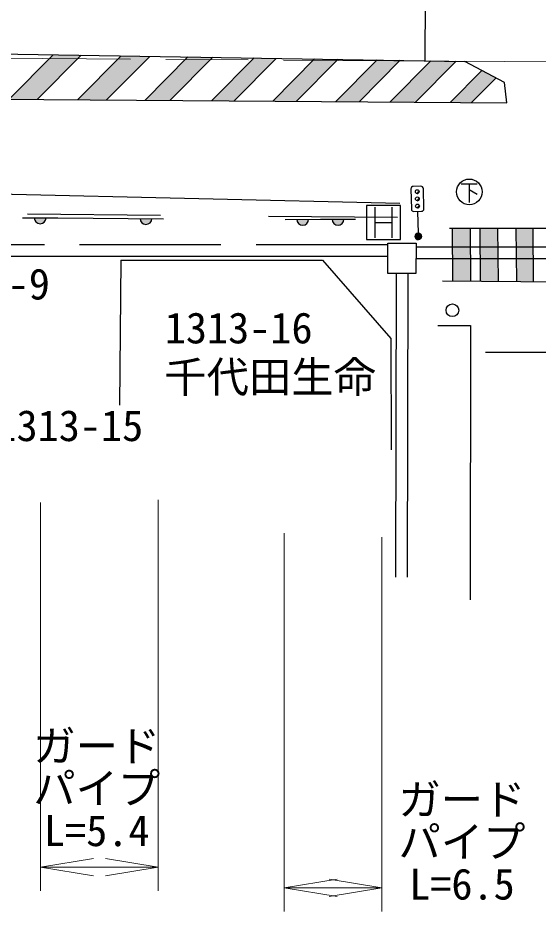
# Model space of a CAD drawing. Units: millimetres, scale not verified. Extents: x -55602354 to 84056675, y -218924267 to 380000.
# Drawn here: x 196084 to 218225, y 238134 to 276770 of the extents above; entities that cross this region are included whole.
import ezdxf
from ezdxf.enums import TextEntityAlignment as Align

# ---------------------------------------------------------------- set-up
doc = ezdxf.new("R2010")
doc.units = ezdxf.units.MM
doc.header["$LTSCALE"] = 1000
doc.linetypes.add('CHAIN', pattern=[18.5, 12, -1.5, 3.5, -1.5])
doc.linetypes.add('DASHED', pattern=[7.5, 6, -1.5])
for name, color, linetype, lineweight in [('M-BGD', 7, 'Continuous', 25), ('M-BGD-EXST', 7, 'Continuous', 25), ('M-BMK', 2, 'CHAIN', 13), ('M-STR-HTXT', 7, 'Continuous', 13), ('M-STR-STRC', 7, 'Continuous', 25)]:
    doc.layers.add(name, color=color, linetype=linetype, lineweight=lineweight)
doc.layers.add('M-BMK-HTXT', color=7, linetype='Continuous')
doc.styles.add('ＭＳ ゴシック', font='')
doc.styles.get('ＭＳ ゴシック').set_extended_font_data('MS Gothic')

# ---------------------------------------------------------------- blocks, each defined once
blk = doc.blocks.new('open_arrow')
at = {"color": 0, "linetype": 'Continuous', "lineweight": -2}
blk.add_lwpolyline([(7.5, 1.25), (0, 0), (7.5, -1.25)], dxfattribs=at)

msp = doc.modelspace()

# ---------------------------------------------------------------- hatches: boundary and pattern name
at = {"layer": 'M-BGD'}
for points in [[(197268, 268269), (196768, 268272), (196768, 268268), (196768, 268263), (196768, 268259), (196769, 268255), (196769, 268250), (196769, 268246), (196770, 268241), (196770, 268237), (196771, 268233), (196772, 268229), (196772, 268224), (196773, 268220), (196774, 268216), (196775, 268211), (196776, 268207), (196777, 268203), (196778, 268199), (196780, 268195), (196781, 268190), (196783, 268186), (196784, 268182), (196786, 268178), (196787, 268174), (196789, 268170), (196791, 268166), (196793, 268162), (196795, 268158), (196797, 268154), (196799, 268151), (196801, 268147), (196803, 268143), (196805, 268139), (196807, 268136), (196810, 268132), (196812, 268128), (196815, 268125), (196817, 268121), (196820, 268118), (196823, 268114), (196825, 268111), (196828, 268108), (196831, 268104), (196834, 268101), (196837, 268098), (196840, 268095), (196843, 268092), (196846, 268089), (196849, 268086), (196853, 268083), (196856, 268080), (196859, 268077), (196863, 268074), (196866, 268072), (196870, 268069), (196873, 268066), (196877, 268064), (196880, 268062), (196884, 268059), (196888, 268057), (196892, 268055), (196895, 268052), (196899, 268050), (196903, 268048), (196907, 268046), (196911, 268044), (196915, 268043), (196919, 268041), (196923, 268039), (196927, 268037), (196931, 268036), (196935, 268034), (196939, 268033), (196943, 268032), (196947, 268030), (196952, 268029), (196956, 268028), (196960, 268027), (196964, 268026), (196969, 268025), (196973, 268024), (196977, 268024), (196982, 268023), (196986, 268022), (196990, 268022), (196995, 268021), (196999, 268021), (197003, 268021), (197008, 268020), (197012, 268020), (197016, 268020), (197021, 268020), (197025, 268020), (197029, 268021), (197034, 268021), (197038, 268021), (197042, 268021), (197047, 268022), (197051, 268022), (197055, 268023), (197060, 268024), (197064, 268025), (197068, 268025), (197073, 268026), (197077, 268027), (197081, 268028), (197085, 268030), (197090, 268031), (197094, 268032), (197098, 268033), (197102, 268035), (197106, 268036), (197110, 268038), (197114, 268039), (197118, 268041), (197122, 268043), (197126, 268045), (197130, 268047), (197134, 268049), (197138, 268051), (197142, 268053), (197145, 268055), (197149, 268057), (197153, 268060), (197156, 268062), (197160, 268065), (197164, 268067), (197167, 268070), (197171, 268072), (197174, 268075), (197177, 268078), (197181, 268080), (197184, 268083), (197187, 268086), (197190, 268089), (197194, 268092), (197197, 268095), (197200, 268099), (197203, 268102), (197206, 268105), (197208, 268108), (197211, 268112), (197214, 268115), (197217, 268118), (197219, 268122), (197222, 268126), (197224, 268129), (197227, 268133), (197229, 268136), (197231, 268140), (197234, 268144), (197236, 268148), (197238, 268151), (197240, 268155), (197242, 268159), (197244, 268163), (197246, 268167), (197247, 268171), (197249, 268175), (197251, 268179), (197252, 268183), (197254, 268187), (197255, 268191), (197257, 268196), (197258, 268200), (197259, 268204), (197260, 268208), (197261, 268212), (197262, 268217), (197263, 268221), (197264, 268225), (197265, 268230), (197265, 268234), (197266, 268238), (197266, 268242), (197267, 268247), (197267, 268251), (197268, 268256), (197268, 268260), (197268, 268264)], [(201768, 268238), (201268, 268242), (201268, 268237), (201268, 268233), (201268, 268229), (201268, 268224), (201269, 268220), (201269, 268215), (201270, 268211), (201270, 268207), (201271, 268202), (201271, 268198), (201272, 268194), (201273, 268190), (201274, 268185), (201275, 268181), (201276, 268177), (201277, 268173), (201278, 268168), (201280, 268164), (201281, 268160), (201282, 268156), (201284, 268152), (201285, 268148), (201287, 268144), (201289, 268140), (201291, 268136), (201292, 268132), (201294, 268128), (201296, 268124), (201298, 268120), (201301, 268116), (201303, 268113), (201305, 268109), (201307, 268105), (201310, 268102), (201312, 268098), (201315, 268094), (201317, 268091), (201320, 268087), (201323, 268084), (201325, 268081), (201328, 268077), (201331, 268074), (201334, 268071), (201337, 268067), (201340, 268064), (201343, 268061), (201346, 268058), (201349, 268055), (201353, 268052), (201356, 268050), (201359, 268047), (201363, 268044), (201366, 268041), (201370, 268039), (201373, 268036), (201377, 268034), (201380, 268031), (201384, 268029), (201388, 268027), (201391, 268024), (201395, 268022), (201399, 268020), (201403, 268018), (201407, 268016), (201411, 268014), (201415, 268012), (201419, 268010), (201423, 268009), (201427, 268007), (201431, 268006), (201435, 268004), (201439, 268003), (201443, 268001), (201447, 268000), (201452, 267999), (201456, 267998), (201460, 267997), (201464, 267996), (201469, 267995), (201473, 267994), (201477, 267993), (201481, 267993), (201486, 267992), (201490, 267991), (201494, 267991), (201499, 267991), (201503, 267990), (201508, 267990), (201512, 267990), (201516, 267990), (201521, 267990), (201525, 267990), (201529, 267990), (201534, 267990), (201538, 267991), (201542, 267991), (201547, 267992), (201551, 267992), (201555, 267993), (201560, 267993), (201564, 267994), (201568, 267995), (201573, 267996), (201577, 267997), (201581, 267998), (201585, 267999), (201589, 268000), (201594, 268002), (201598, 268003), (201602, 268004), (201606, 268006), (201610, 268008), (201614, 268009), (201618, 268011), (201622, 268013), (201626, 268014), (201630, 268016), (201634, 268018), (201638, 268020), (201641, 268023), (201645, 268025), (201649, 268027), (201653, 268029), (201656, 268032), (201660, 268034), (201663, 268037), (201667, 268039), (201671, 268042), (201674, 268045), (201677, 268047), (201681, 268050), (201684, 268053), (201687, 268056), (201690, 268059), (201694, 268062), (201697, 268065), (201700, 268068), (201703, 268071), (201705, 268075), (201708, 268078), (201711, 268081), (201714, 268085), (201717, 268088), (201719, 268092), (201722, 268095), (201724, 268099), (201727, 268102), (201729, 268106), (201731, 268110), (201734, 268113), (201736, 268117), (201738, 268121), (201740, 268125), (201742, 268129), (201744, 268133), (201746, 268137), (201747, 268141), (201749, 268145), (201751, 268149), (201752, 268153), (201754, 268157), (201755, 268161), (201756, 268165), (201758, 268169), (201759, 268174), (201760, 268178), (201761, 268182), (201762, 268186), (201763, 268191), (201764, 268195), (201765, 268199), (201765, 268203), (201766, 268208), (201766, 268212), (201767, 268216), (201767, 268221), (201767, 268225), (201768, 268230), (201768, 268234)], [(208435, 268208), (207935, 268208), (207935, 268203), (207935, 268199), (207935, 268195), (207936, 268190), (207936, 268186), (207936, 268181), (207937, 268177), (207937, 268173), (207938, 268169), (207939, 268164), (207940, 268160), (207941, 268156), (207941, 268151), (207942, 268147), (207944, 268143), (207945, 268139), (207946, 268135), (207947, 268130), (207949, 268126), (207950, 268122), (207952, 268118), (207953, 268114), (207955, 268110), (207957, 268106), (207959, 268102), (207960, 268098), (207962, 268094), (207964, 268090), (207966, 268086), (207969, 268083), (207971, 268079), (207973, 268075), (207975, 268071), (207978, 268068), (207980, 268064), (207983, 268061), (207985, 268057), (207988, 268054), (207991, 268050), (207994, 268047), (207996, 268044), (207999, 268040), (208002, 268037), (208005, 268034), (208008, 268031), (208012, 268028), (208015, 268025), (208018, 268022), (208021, 268019), (208024, 268016), (208028, 268013), (208031, 268011), (208035, 268008), (208038, 268005), (208042, 268003), (208045, 268000), (208049, 267998), (208053, 267996), (208056, 267993), (208060, 267991), (208064, 267989), (208068, 267987), (208072, 267985), (208076, 267983), (208080, 267981), (208084, 267979), (208088, 267978), (208092, 267976), (208096, 267974), (208100, 267973), (208104, 267971), (208108, 267970), (208112, 267969), (208116, 267967), (208121, 267966), (208125, 267965), (208129, 267964), (208133, 267963), (208138, 267962), (208142, 267962), (208146, 267961), (208150, 267960), (208155, 267960), (208159, 267959), (208163, 267959), (208168, 267958), (208172, 267958), (208177, 267958), (208181, 267958), (208185, 267958), (208190, 267958), (208194, 267958), (208198, 267958), (208203, 267958), (208207, 267959), (208211, 267959), (208216, 267960), (208220, 267960), (208224, 267961), (208229, 267962), (208233, 267962), (208237, 267963), (208241, 267964), (208246, 267965), (208250, 267966), (208254, 267968), (208258, 267969), (208262, 267970), (208267, 267972), (208271, 267973), (208275, 267975), (208279, 267976), (208283, 267978), (208287, 267980), (208291, 267981), (208295, 267983), (208299, 267985), (208303, 267987), (208306, 267989), (208310, 267991), (208314, 267994), (208318, 267996), (208321, 267998), (208325, 268001), (208329, 268003), (208332, 268006), (208336, 268008), (208339, 268011), (208343, 268014), (208346, 268016), (208349, 268019), (208352, 268022), (208356, 268025), (208359, 268028), (208362, 268031), (208365, 268034), (208368, 268038), (208371, 268041), (208374, 268044), (208377, 268047), (208379, 268051), (208382, 268054), (208385, 268058), (208387, 268061), (208390, 268065), (208392, 268068), (208395, 268072), (208397, 268076), (208399, 268079), (208402, 268083), (208404, 268087), (208406, 268091), (208408, 268095), (208410, 268098), (208412, 268102), (208413, 268106), (208415, 268110), (208417, 268114), (208418, 268118), (208420, 268123), (208421, 268127), (208423, 268131), (208424, 268135), (208425, 268139), (208427, 268143), (208428, 268148), (208429, 268152), (208430, 268156), (208430, 268160), (208431, 268165), (208432, 268169), (208433, 268173), (208433, 268178), (208434, 268182), (208434, 268186), (208434, 268191), (208435, 268195), (208435, 268199), (208435, 268204)], [(209935, 268209), (209435, 268209), (209435, 268205), (209435, 268200), (209435, 268196), (209436, 268192), (209436, 268187), (209436, 268183), (209437, 268178), (209437, 268174), (209438, 268170), (209439, 268166), (209440, 268161), (209441, 268157), (209441, 268153), (209442, 268148), (209444, 268144), (209445, 268140), (209446, 268136), (209447, 268132), (209449, 268128), (209450, 268123), (209452, 268119), (209453, 268115), (209455, 268111), (209457, 268107), (209459, 268103), (209460, 268099), (209462, 268095), (209464, 268092), (209466, 268088), (209469, 268084), (209471, 268080), (209473, 268077), (209475, 268073), (209478, 268069), (209480, 268066), (209483, 268062), (209485, 268059), (209488, 268055), (209491, 268052), (209494, 268048), (209496, 268045), (209499, 268042), (209502, 268039), (209505, 268035), (209508, 268032), (209512, 268029), (209515, 268026), (209518, 268023), (209521, 268020), (209524, 268018), (209528, 268015), (209531, 268012), (209535, 268009), (209538, 268007), (209542, 268004), (209545, 268002), (209549, 267999), (209553, 267997), (209556, 267995), (209560, 267993), (209564, 267990), (209568, 267988), (209572, 267986), (209576, 267984), (209580, 267982), (209584, 267981), (209588, 267979), (209592, 267977), (209596, 267976), (209600, 267974), (209604, 267973), (209608, 267971), (209612, 267970), (209616, 267969), (209621, 267968), (209625, 267967), (209629, 267966), (209633, 267965), (209638, 267964), (209642, 267963), (209646, 267962), (209650, 267962), (209655, 267961), (209659, 267961), (209663, 267960), (209668, 267960), (209672, 267960), (209677, 267959), (209681, 267959), (209685, 267959), (209690, 267959), (209694, 267959), (209698, 267960), (209703, 267960), (209707, 267960), (209711, 267961), (209716, 267961), (209720, 267962), (209724, 267962), (209729, 267963), (209733, 267964), (209737, 267965), (209741, 267966), (209746, 267967), (209750, 267968), (209754, 267969), (209758, 267970), (209762, 267971), (209767, 267973), (209771, 267974), (209775, 267976), (209779, 267977), (209783, 267979), (209787, 267981), (209791, 267983), (209795, 267985), (209799, 267987), (209803, 267989), (209806, 267991), (209810, 267993), (209814, 267995), (209818, 267997), (209821, 268000), (209825, 268002), (209829, 268005), (209832, 268007), (209836, 268010), (209839, 268012), (209843, 268015), (209846, 268018), (209849, 268021), (209852, 268024), (209856, 268026), (209859, 268029), (209862, 268033), (209865, 268036), (209868, 268039), (209871, 268042), (209874, 268045), (209877, 268049), (209879, 268052), (209882, 268055), (209885, 268059), (209887, 268062), (209890, 268066), (209892, 268070), (209895, 268073), (209897, 268077), (209899, 268081), (209902, 268084), (209904, 268088), (209906, 268092), (209908, 268096), (209910, 268100), (209912, 268104), (209913, 268108), (209915, 268112), (209917, 268116), (209918, 268120), (209920, 268124), (209921, 268128), (209923, 268132), (209924, 268136), (209925, 268140), (209927, 268145), (209928, 268149), (209929, 268153), (209930, 268157), (209930, 268162), (209931, 268166), (209932, 268170), (209933, 268175), (209933, 268179), (209934, 268183), (209934, 268188), (209934, 268192), (209935, 268196), (209935, 268201), (209935, 268205)]]:
    msp.add_hatch(color=256, dxfattribs=at).paths.add_polyline_path(points)
at = {"layer": 'M-BGD-EXST'}
for points in [[(213055, 269305, 0.41421), (213133, 269387, 0.41421)], [(213062, 268998, 0.41421), (213140, 269080, 0.41421)], [(213069, 268692, 0.41421), (213147, 268774, 0.41421)], [(213094, 267612, 1), (213101, 267346, 0.41421), (213231, 267482, 0.41421)]]:
    msp.add_hatch(color=256, dxfattribs=at).paths.add_polyline_path(points)
at = {"layer": 'M-STR-STRC'}
for points in [[(-55594916, -215317041, 1), (-55594610, -215317070, 1), (-55594305, -215317098, 1), (-55580797, -215307366, 0.41421), (-55580889, -215307431, 0.41421), (-55580745, -215307064, 0.41421), (-55580837, -215307129, 0.41421), (-55580692, -215306761, 0.41421), (-55580785, -215306827, 0.41421), (-55566345, -215305448, 1), (-55566384, -215305752, 1), (-55566423, -215306056, 1), (-55597548, -215332337, 0.41421), (-55597635, -215332409, 0.41421), (-55597517, -215332032, 0.41421), (-55597604, -215332103, 0.41421), (-55597486, -215331727, 0.41421), (-55597573, -215331798, 0.41421), (-55585677, -215342470, 0.41421), (-55585743, -215342562, 0.41421), (-55585726, -215342167, 0.41421), (-55585792, -215342259, 0.41421), (-55585774, -215341865, 0.41421), (-55585841, -215341956, 0.41421), (-55571762, -215344566, 1), (-55571732, -215344261, 1), (-55571703, -215343956, 1), (-55559075, -215335789, 1), (-55559380, -215335758, 1), (-55559685, -215335727, 1), (-55555688, -215322973, 1), (-55555727, -215323277, 1), (-55555767, -215323581, 1), (-55393271, -215354691, 1), (-55393233, -215354387, 1), (-55393196, -215354083, 1), (-55410449, -215351682, 1), (-55410411, -215351378, 1), (-55410374, -215351073, 1), (-55407336, -215338454, 1), (-55407557, -215338427, 1), (-55407777, -215338399, 1), (-55271677, -215370690, 1), (-55271982, -215370659, 1), (-55272287, -215370628, 1), (-55266346, -215358322, 1), (-55266377, -215358627, 1), (-55266407, -215358932, 1), (-55289179, -215367259, 1), (-55289140, -215366955, 1), (-55289100, -215366651, 1), (571140, 349427, -0.39598), (571140, 349427), (571140, 348155), (571851, 348154), (573112, 350484, 0.38568), (573112, 350484)], [(198606, 275039), (198758, 275192), (197575, 275211), (197412, 275047)], [(201555, 275020), (201679, 275145), (200465, 275165), (200329, 275028)], [(204259, 275002), (204359, 275103), (203305, 275120), (203196, 275009)], [(198606, 275039), (197412, 275047), (195704, 273324), (196896, 273315)], [(201555, 275020), (200329, 275028), (198617, 273302), (199842, 273293)], [(204259, 275002), (203196, 275009), (201482, 273281), (202544, 273273)], [(206982, 274985), (206043, 274991), (204326, 273259), (205264, 273252)], [(206982, 274985), (207057, 275060), (206126, 275075), (206043, 274991)], [(209640, 274967), (208631, 274974), (206911, 273240), (207920, 273233)], [(209640, 274967), (209690, 275018), (208690, 275034), (208631, 274974)], [(212306, 274950), (211312, 274957), (209590, 273220), (210583, 273213)], [(212306, 274950), (212332, 274976), (211347, 274991), (211312, 274957)], [(214711, 274934), (213623, 274941), (211898, 273203), (212986, 273195)], [(216406, 274225), (215802, 274546), (214451, 273184), (215367, 273177)], [(215320, 265576), (215300, 267834), (214536, 267835), (214556, 265582)], [(216492, 265566), (216472, 267832), (215714, 267833), (215734, 265572)], [(217983, 265553), (217963, 267829), (217253, 267831), (217273, 265559)]]:
    msp.add_hatch(color=256, dxfattribs=at).paths.add_polyline_path(points)

# ---------------------------------------------------------------- linework, layer by layer
at = {"layer": 'M-BGD'}
for p, q in [((196268, 268275), (197768, 268265)), ((196478, 268441), (202130, 268385)), ((197768, 268265), (199268, 268255)), ((199268, 268255), (200768, 268245)), ((200768, 268245), (202268, 268235)), ((206724, 268348), (212211, 268303)), ((207435, 268207), (208935, 268209)), ((208935, 268209), (210435, 268210)), ((211798, 265903), (211804, 267192)), ((211804, 267192), (213007, 267186)), ((213007, 267186), (213001, 265897)), ((191199, 266636), (211801, 266636)), ((200454, 266476), (200387, 260304)), ((200454, 266476), (209025, 266476)), ((209025, 266476), (211936, 263134)), ((213004, 266541), (227520, 266533)), ((213001, 265897), (211798, 265903)), ((212151, 265900), (212123, 252977)), ((212651, 265899), (212623, 252976)), ((211936, 263134), (211949, 258390))]:
    msp.add_line(p, q, dxfattribs=at)
at = {"layer": 'M-BGD', "linetype": 'DASHED'}
for p, q in [((191199, 267136), (211804, 267136)), ((213007, 267041), (227523, 267033))]:
    msp.add_line(p, q, dxfattribs=at)
at = {"layer": 'M-BGD'}
msp.add_circle((214549, 264336), 270, dxfattribs=at)
for centre, start, end in [((197018, 268270), 179.6135, 359.6135), ((201518, 268240), 179.6135, 359.6135), ((208185, 268208), 180.0508, 0.0508), ((209685, 268209), 180.0508, 0.0508)]:
    msp.add_arc(centre, 250, start, end, dxfattribs=at)
at = {"layer": 'M-BGD-EXST'}
for p, q in [((214927, 269721), (215608, 269721)), ((215268, 269721), (215268, 268927)), ((212783, 269499), (212803, 268646)), ((213207, 269615), (212887, 269608)), ((213337, 268658), (213316, 269511)), ((215608, 269267), (215268, 269464)), ((210893, 268800), (210893, 267350)), ((212343, 268800), (210893, 268800)), ((211255, 268728), (211255, 267422)), ((211981, 267422), (211981, 268728)), ((212343, 267350), (212343, 268800)), ((212913, 268542), (213232, 268549)), ((213072, 268545), (213094, 267612)), ((211255, 268075), (211981, 268075)), ((210893, 267350), (212343, 267350))]:
    msp.add_line(p, q, dxfattribs=at)
for points in [[(213055, 269305, 0.41421), (213133, 269387, 0.41421)], [(213062, 268998, 0.41421), (213140, 269080, 0.41421)], [(213069, 268692, 0.41421), (213147, 268774, 0.41421)], [(213094, 267612, 1), (213101, 267346, 0.41421), (213231, 267482, 0.41421)]]:
    msp.add_lwpolyline(points, format="xyb", close=True, dxfattribs=at)
for centre, radius in [((215268, 269376), 545), ((213053, 269385), 80), ((213060, 269078), 80), ((213067, 268772), 80), ((213098, 267479), 133)]:
    msp.add_circle(centre, radius, dxfattribs=at)
for centre, start, end in [((212890, 269501), 91.3511, 181.3511), ((213210, 269509), 1.3511, 91.3511), ((212910, 268648), 181.3511, 271.3511), ((213230, 268656), 271.3511, 1.3511)]:
    msp.add_arc(centre, 107, start, end, dxfattribs=at)
at = {"layer": 'M-BMK'}
msp.add_line((274861, 274543), (176621, 275182), dxfattribs=at)
at = {"layer": 'M-STR-HTXT'}
for p, q in [((202043, 256262), (202043, 239631)), ((197032, 256148), (197032, 239631)), ((207395, 254855), (207395, 238751)), ((211552, 254684), (211552, 238751)), ((197032, 240631), (202043, 240631)), ((207395, 239751), (211552, 239751))]:
    msp.add_line(p, q, dxfattribs=at)
at = {"layer": 'M-STR-STRC'}
for p, q in [((213403, 280220), (213372, 274943)), ((186591, 275386), (215077, 274932)), ((195704, 273324), (197575, 275211)), ((196896, 273315), (198758, 275192)), ((198617, 273302), (200465, 275165)), ((199842, 273293), (201679, 275145)), ((201482, 273281), (203305, 275120)), ((202544, 273273), (204359, 275103)), ((204326, 273259), (206126, 275075)), ((205264, 273252), (207057, 275060)), ((206911, 273240), (208690, 275034)), ((207920, 273233), (209690, 275018)), ((209590, 273220), (211347, 274991)), ((210583, 273213), (212332, 274976)), ((211898, 273203), (213636, 274955)), ((212986, 273195), (214715, 274938)), ((216765, 274034), (215077, 274932)), ((214451, 273184), (215802, 274546)), ((215367, 273177), (216406, 274225)), ((216860, 273166), (216765, 274034)), ((190244, 273365), (216860, 273166)), ((174089, 269782), (212313, 268897)), ((214420, 267836), (225776, 267815)), ((214536, 267835), (214556, 265582)), ((215300, 267834), (215320, 265576)), ((215714, 267833), (215734, 265572)), ((216472, 267832), (216492, 265566)), ((217253, 267831), (217273, 265559)), ((217963, 267829), (217983, 265553)), ((214128, 265586), (224718, 265494)), ((213934, 263682), (215314, 263682)), ((215314, 263682), (215301, 252016)), ((215958, 262557), (219423, 262557))]:
    msp.add_line(p, q, dxfattribs=at)

# ---------------------------------------------------------------- block references
at = {"layer": 'M-STR-HTXT', "xscale": 300, "yscale": 300}
for p in [(197032, 240631), (207395, 239751)]:
    msp.add_blockref('open_arrow', p, dxfattribs=at)
at = {"layer": 'M-STR-HTXT', "xscale": 300, "yscale": 300, "rotation": 180}
for p in [(202043, 240631), (211552, 239751)]:
    msp.add_blockref('open_arrow', p, dxfattribs=at)

# ---------------------------------------------------------------- texts
at = {"layer": 'M-BMK-HTXT', "style": 'ＭＳ ゴシック'}
for s, p in [('1313-9', (192047, 264399)), ('1313-16', (202318, 262531)), ('千代田生命', (202296, 260441)), ('1313-15', (195116, 258372))]:
    msp.add_text(s, height=1320, dxfattribs=at).set_placement(p, align=Align.BOTTOM_LEFT)
at = {"layer": 'M-STR-HTXT', "style": 'ＭＳ ゴシック'}
for s, p in [('ガード', (199425, 244731)), ('パイプ', (199425, 242931)), ('ガード', (214955, 242457)), ('L=5.4', (199425, 241131)), ('パイプ', (214955, 240657)), ('L=6.5', (214955, 238857))]:
    msp.add_text(s, height=1320, dxfattribs=at).set_placement(p, align=Align.BOTTOM_CENTER)

doc.saveas('drawing.dxf')
